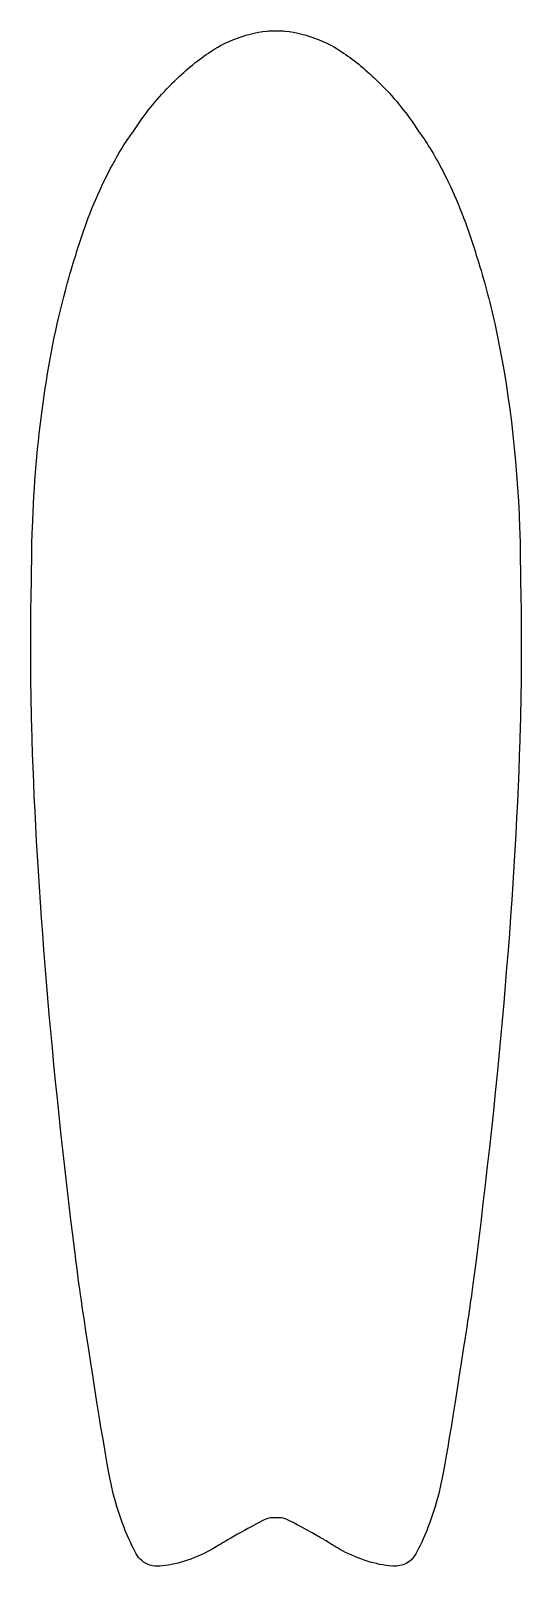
# Model space of a CAD drawing. Extents: x -459 to 459, y -1440 to 1438.
import ezdxf

# ---------------------------------------------------------------- set-up
doc = ezdxf.new("R2010")
doc.units = 0
doc.layers.add('Image', color=7, linetype='CONTINUOUS')

msp = doc.modelspace()

# ---------------------------------------------------------------- linework, layer by layer
at = {"layer": 'Image', "color": 7}
msp.add_lwpolyline([(-226.71647, -1438.0396), (-226.71647, -1438.0367)], dxfattribs=at)
for points in [[(-126.46057, 1396.6509), (-109.26487, 1408.2103), (-98.406822, 1414.1663), (-83.676922, 1420.1188)], [(-83.676922, 1420.1188), (-56.827722, 1430.9691), (-39.128622, 1435.6501), (-16.636522, 1437.8496)], [(-16.636522, 1437.8496), (-10.822319, 1438.4182), (10.829278, 1438.4182), (16.643478, 1437.8496)], [(16.643478, 1437.8496), (39.135578, 1435.6501), (56.834678, 1430.9691), (83.683883, 1420.1188)], [(83.683883, 1420.1188), (98.413796, 1414.1663), (109.27193, 1408.2103), (126.46763, 1396.6509)], [(-194.26287, 1339.8815), (-170.96227, 1363.1474), (-149.22187, 1381.3502), (-126.46057, 1396.6509)], [(126.46763, 1396.6509), (148.07083, 1382.1287), (170.05433, 1363.8761), (191.96173, 1342.2721)], [(-262.71927, 1256.6721), (-242.08607, 1287.6736), (-221.55147, 1312.6337), (-194.26287, 1339.8815)], [(191.96173, 1342.2721), (219.39603, 1315.2177), (241.79013, 1288.1289), (262.72633, 1256.6721)], [(-318.32107, 1163.9823), (-303.53067, 1193.8188), (-286.04937, 1223.6754), (-271.82587, 1243.3921)], [(-271.82587, 1243.3921), (-269.92147, 1246.0321), (-265.82347, 1252.0081), (-262.71927, 1256.6721)], [(262.72633, 1256.6721), (265.83053, 1252.0081), (269.92852, 1246.0321), (271.83292, 1243.3921)], [(271.83292, 1243.3921), (286.01282, 1223.7358), (303.28942, 1194.255), (318.05872, 1164.5121)], [(-373.44047, 1023.3921), (-357.98067, 1074.3164), (-339.86747, 1120.5171), (-318.32107, 1163.9823)], [(318.05872, 1164.5121), (339.78432, 1120.7603), (357.86952, 1074.682), (373.44652, 1023.3921)], [(-394.40087, 952.0321), (-389.23727, 971.3414), (-382.69337, 993.9277), (-377.78917, 1009.3682)], [(-377.78917, 1009.3682), (-376.65297, 1012.9453), (-374.69607, 1019.2561), (-373.44047, 1023.3921)], [(373.44652, 1023.3921), (374.70272, 1019.2561), (376.66002, 1012.9453), (377.79622, 1009.3682)], [(377.79622, 1009.3682), (388.78862, 974.7597), (400.26632, 931.6117), (409.59082, 889.8432)], [(-456.31307, 506.1121), (-450.62777, 666.9454), (-429.01977, 822.5764), (-394.40087, 952.0321)], [(409.59082, 889.8432), (435.34872, 774.462), (451.53192, 641.5694), (456.32012, 506.1121)], [(-457.60287, 440.6721), (-457.32677, 472.195), (-457.09327, 484.0412), (-456.31307, 506.1121)], [(456.32012, 506.1121), (457.09652, 484.1505), (457.33142, 472.2228), (457.60922, 440.6721)], [(-458.20967, 396.5121), (-458.03707, 402.4081), (-457.76407, 422.2801), (-457.60287, 440.6721)], [(457.60922, 440.6721), (457.77112, 422.2801), (458.04472, 402.4081), (458.21712, 396.5121)], [(-459.33497, 286.2721), (-459.34497, 340.759), (-459.07297, 367.02), (-458.20967, 396.5121)], [(458.21712, 396.5121), (459.07832, 367.0562), (459.34732, 340.7188), (459.34292, 286.2721)], [(-457.42897, 136.8321), (-458.95997, 194.9567), (-459.32797, 223.8153), (-459.33497, 286.2721)], [(459.34292, 286.2721), (459.34292, 223.857), (458.97102, 195.1101), (457.43602, 136.8321)], [(-379.97967, -822.5279), (-423.59757, -467.9193), (-450.16947, -138.7749), (-457.42897, 136.8321)], [(457.43602, 136.8321), (449.62652, -159.6574), (419.36632, -519.1153), (370.07442, -900.9279)], [(-351.36547, -1028.1279), (-367.17307, -924.6031), (-369.33407, -909.0756), (-379.97967, -822.5279)], [(370.07442, -900.9279), (366.96542, -925.0099), (363.00622, -951.9383), (351.37252, -1028.1279)], [(-303.04627, -1309.2479), (-312.21117, -1273.7503), (-326.98497, -1187.7963), (-351.36547, -1028.1279)], [(351.37252, -1028.1279), (327.08082, -1187.2153), (312.16522, -1273.9965), (303.05482, -1309.2479)], [(-278.38217, -1381.0879), (-287.02937, -1360.8864), (-297.85537, -1329.3531), (-303.04627, -1309.2479)], [(303.05482, -1309.2479), (297.84772, -1329.3961), (287.03332, -1360.8938), (278.38922, -1381.0879)], [(-17.267522, -1349.4578), (-25.010522, -1352.0226), (-76.980922, -1380.5009), (-99.941217, -1394.7607)], [(17.273578, -1349.4578), (8.818281, -1346.6441), (-8.777117, -1346.6426), (-17.267522, -1349.4578)], [(77.123478, -1381.1732), (52.461778, -1367.1029), (22.354778, -1351.1488), (17.273578, -1349.4578)], [(-257.36387, -1421.6849), (-262.18527, -1415.222), (-271.34077, -1397.538), (-278.38217, -1381.0879)], [(100.00353, -1394.8557), (90.232483, -1388.7369), (87.155483, -1386.8967), (77.123478, -1381.1732)], [(278.38922, -1381.0879), (271.40352, -1397.4078), (262.19423, -1415.2176), (257.45353, -1421.5752)], [(-112.26117, -1402.2727), (-143.88427, -1420.9044), (-174.93587, -1432.2924), (-207.67647, -1437.2658)], [(-99.941217, -1394.7607), (-104.31068, -1397.4745), (-109.85467, -1400.8549), (-112.26117, -1402.2727)], [(119.16813, -1406.3414), (113.32633, -1403.0774), (108.81713, -1400.375), (100.00353, -1394.8557)], [(211.29573, -1437.7238), (180.81913, -1433.8382), (148.95303, -1422.9833), (119.16813, -1406.3414)], [(-226.71647, -1438.0367), (-239.83017, -1436.5633), (-250.51907, -1430.8602), (-257.36387, -1421.6849)], [(-207.67647, -1437.2658), (-213.85237, -1438.204), (-222.22527, -1438.5443), (-226.71647, -1438.0396)], [(257.45353, -1421.5752), (247.81673, -1434.4987), (231.30633, -1440.275), (211.29573, -1437.7238)]]:
    msp.add_open_spline(points, degree=3, dxfattribs=at)

doc.saveas('drawing.dxf')
